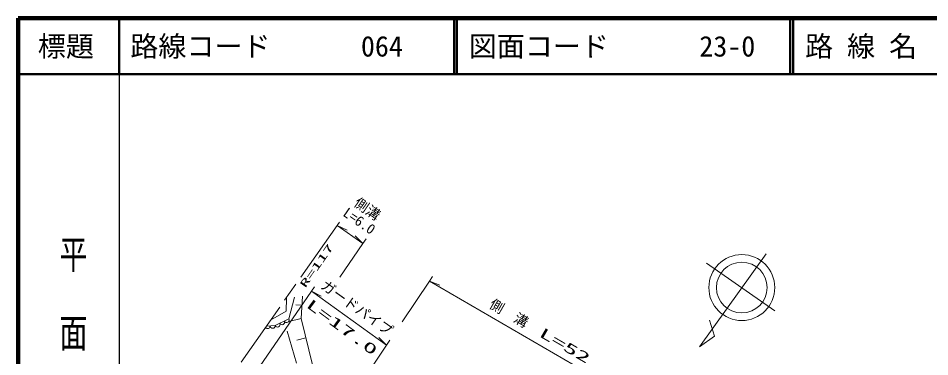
# Model space of a CAD drawing. Units: millimetres, scale not verified. Extents: x 40000 to 680000, y 20000 to 380000.
# Drawn here: x 40000 to 202627, y 319638 to 380000 of the extents above; entities that cross this region are included whole.
import ezdxf
from ezdxf.enums import TextEntityAlignment as Align

# ---------------------------------------------------------------- set-up
doc = ezdxf.new("R2010")
doc.units = ezdxf.units.MM
doc.header["$LTSCALE"] = 1000
doc.linetypes.add('CHAIN', pattern=[18.5, 12, -1.5, 3.5, -1.5])
doc.linetypes.add('DASHED', pattern=[7.5, 6, -1.5])
for name, color, linetype, lineweight in [('M-BGD', 7, 'Continuous', 13), ('M-BMK', 2, 'CHAIN', 13), ('M-STR-HTXT', 7, 'Continuous', 13), ('M-TTL', 2, 'Continuous', 140), ('M-TTL-BAND', 7, 'Continuous', 25), ('M-TTL-LINE', 7, 'Continuous', 50)]:
    doc.layers.add(name, color=color, linetype=linetype, lineweight=lineweight)
doc.layers.add('M-TTL-TXT', color=7, linetype='Continuous')
doc.styles.add('@ＭＳ ゴシック', font='')
doc.styles.add('ＭＳ ゴシック', font='')
doc.styles.get('@ＭＳ ゴシック').set_extended_font_data('@MS Gothic')
doc.styles.get('ＭＳ ゴシック').set_extended_font_data('MS Gothic')

msp = doc.modelspace()

# ---------------------------------------------------------------- linework, layer by layer
at = {"layer": 'M-BGD', "linetype": 'CHAIN'}
msp.add_line((97303, 343623), (76351, 313809), dxfattribs=at)
at = {"layer": 'M-BGD'}
for p, q in [((173451, 337978), (161525, 321425)), ((174967, 327846), (162781, 336320)), ((90711, 330436), (90482, 326456)), ((87871, 330111), (87710, 329956)), ((89539, 328880), (90618, 328818)), ((85834, 325201), (88302, 326396)), ((88249, 325947), (90474, 326488)), ((90482, 326456), (92544, 317969)), ((164207, 323334), (163303, 326153)), ((84297, 325097), (85834, 325201)), ((89702, 322614), (91320, 323007)), ((161525, 321425), (164207, 323334))]:
    msp.add_line(p, q, dxfattribs=at)
at = {"layer": 'M-BGD', "linetype": 'DASHED'}
for p, q in [((89313, 330290), (88302, 326396)), ((87871, 330111), (87777, 327749)), ((87777, 327749), (85429, 326400)), ((85429, 326400), (85172, 326343)), ((89674, 318468), (87617, 325442))]:
    msp.add_line(p, q, dxfattribs=at)
at = {"layer": 'M-BGD'}
for radius in [5885, 4520]:
    msp.add_circle((169095, 331977), radius, dxfattribs=at)
for centre, radius, start, end in [((86246, 325400), 457, 205.83544, 25.83544), ((87068, 325798), 457, 205.83544, 25.83544), ((87891, 326197), 457, 205.83544, 25.83544), ((84473, 325109), 455, 217.31427, 3.85623), ((85381, 325171), 455, 183.85623, 3.85623)]:
    msp.add_arc(centre, radius, start, end, dxfattribs=at)
at = {"layer": 'M-STR-HTXT'}
for p, q in [((96883, 343025), (98656, 342194)), ((96883, 343025), (101509, 339838)), ((101509, 339838), (100100, 341199)), ((101509, 339838), (102076, 340661)), ((97372, 333833), (101509, 339838)), ((113360, 333094), (113918, 333924)), ((82515, 317081), (92859, 332102)), ((108489, 325842), (113360, 333094)), ((113360, 333094), (115194, 332405)), ((155174, 308894), (113360, 333094)), ((92318, 331316), (94075, 330452)), ((92318, 331316), (105716, 321713)), ((95282, 306179), (106296, 322576)), ((105716, 321713), (104333, 323100))]:
    msp.add_line(p, q, dxfattribs=at)
at = {"layer": 'M-TTL'}
for p, q in [((40000, 380000), (40000, 20000)), ((680000, 380000), (40000, 380000))]:
    msp.add_line(p, q, dxfattribs=at)
at = {"layer": 'M-TTL-BAND'}
msp.add_line((58000, 370000), (58000, 20000), dxfattribs=at)
at = {"layer": 'M-TTL-LINE'}
for p, q in [((58000, 380000), (58000, 370000)), ((117750, 380000), (117750, 370000)), ((118250, 380000), (118250, 370000)), ((177750, 380000), (177750, 370000)), ((178250, 380000), (178250, 370000)), ((40000, 370000), (680000, 370000))]:
    msp.add_line(p, q, dxfattribs=at)

# ---------------------------------------------------------------- texts
at = {"layer": 'M-BMK', "style": 'ＭＳ ゴシック', "width": 2}
msp.add_text('R=117', height=1320, rotation=55.188, dxfattribs=at).set_placement((94099, 335272), align=Align.BOTTOM_CENTER)
at = {"layer": 'M-STR-HTXT', "style": 'ＭＳ ゴシック'}
for s, rotation, p in [('側溝', 325.436, (101468, 344814)), ('側\u3000溝', 329.94, (126837, 326149))]:
    msp.add_text(s, height=1833, rotation=rotation, dxfattribs=at).set_placement(p, align=Align.BOTTOM_CENTER)
for s, rotation, p in [('L=6.0', 325.436, (97465, 344423)), ('ガードパイプ', 324.707, (93485, 331513))]:
    msp.add_text(s, height=1833, rotation=rotation, dxfattribs=at).set_placement(p, align=Align.BOTTOM_LEFT)
at = {"layer": 'M-STR-HTXT', "style": 'ＭＳ ゴシック', "width": 2}
for s, rotation, p in [('L=17.0', 323.673, (90880, 328179)), ('L=52.0', 329.94, (132491, 322885))]:
    msp.add_text(s, height=1833, rotation=rotation, dxfattribs=at).set_placement(p, align=Align.BOTTOM_LEFT)
at = {"layer": 'M-TTL-BAND', "style": '@ＭＳ ゴシック', "width": 1.4}
msp.add_text('平  面  図', height=3666, rotation=270, dxfattribs=at).set_placement((49777, 306475), align=Align.MIDDLE_RIGHT)
at = {"layer": 'M-TTL-TXT', "style": 'ＭＳ ゴシック'}
msp.add_text('標題', height=3666, dxfattribs=at).set_placement((48500, 375000), align=Align.MIDDLE_CENTER)
for s, p in [('路線コード', (60000, 375000)), ('路 線 名', (180380, 375000)), ('064', (101142, 375000)), ('図面コード', (120380, 375000)), ('23-0', (161521, 375000))]:
    msp.add_text(s, height=3666, dxfattribs=at).set_placement(p, align=Align.MIDDLE_LEFT)

doc.saveas('drawing.dxf')
